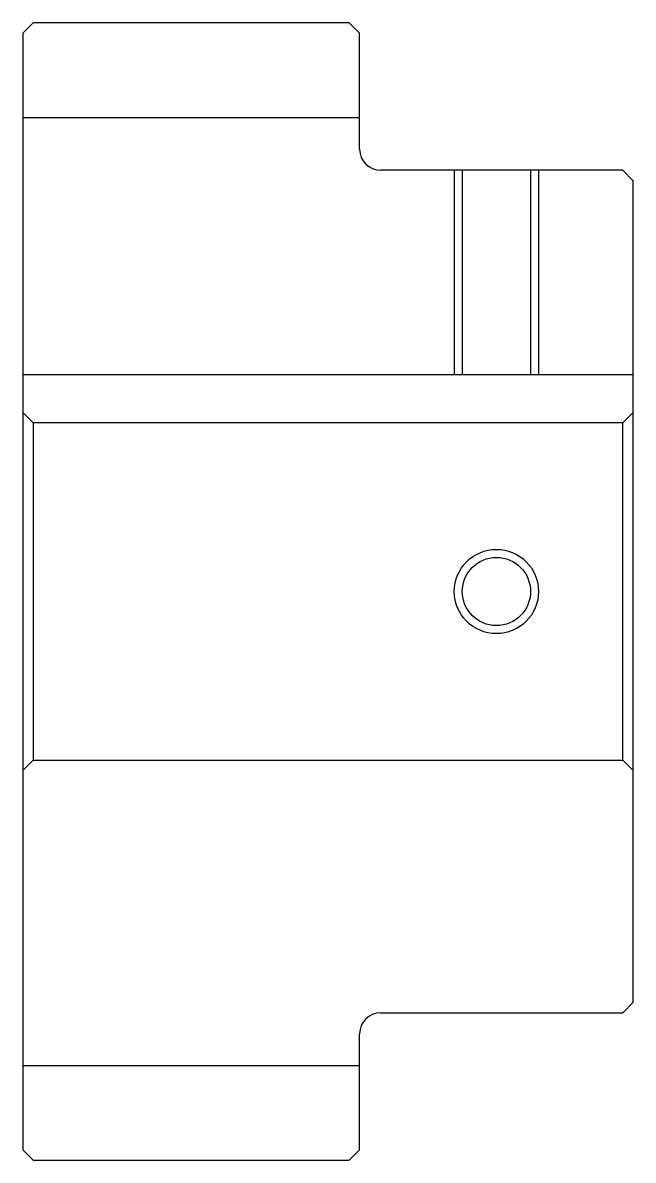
# Model space of a CAD drawing. Header units: metres. Extents: x 122 to 308, y 95 to 149.
# Drawn here: x 121.5 to 150.5, y 95.2 to 149.2 of the extents above.
import ezdxf

# ---------------------------------------------------------------- set-up
doc = ezdxf.new("R2010")
doc.units = ezdxf.units.M

msp = doc.modelspace()

# ---------------------------------------------------------------- linework, layer by layer
at = {"color": 4}
for p, q in [((121.5, 144.75), (137.5, 144.75)), ((121.5, 132.550003), (150.5, 132.550003)), ((150, 130.25), (150.5, 130.75)), ((122, 130.25), (122, 114.25)), ((150, 114.25), (150.5, 113.75)), ((121.5, 99.75), (137.5, 99.75))]:
    msp.add_line(p, q, dxfattribs=at)
for points in [[(137.5, 143.25), (137.5, 148.75), (137, 149.25), (122, 149.25), (121.5, 148.75), (121.5, 113.75)], [(138.5, 102.25), (150, 102.25), (150.5, 102.75), (150.5, 141.75), (150, 142.25), (138.5, 142.25)], [(142, 142.25), (142, 132.550003)], [(142.380005, 142.25), (142.380005, 132.550003)], [(145.619995, 142.25), (145.619995, 132.550003)], [(146, 142.25), (146, 132.550003)], [(121.5, 113.75), (122, 114.25), (150, 114.25), (150, 130.25), (122, 130.25), (121.5, 130.75)], [(121.5, 113.75), (121.5, 95.75), (122, 95.25), (137, 95.25), (137.5, 95.75), (137.5, 101.25)]]:
    msp.add_lwpolyline(points, dxfattribs=at)
at = {"color": 7}
msp.add_circle((144, 122.25), 2, dxfattribs=at)
at = {"color": 4}
msp.add_circle((144, 122.25), 1.62, dxfattribs=at)
for centre, start, end in [((138.5, 143.25), 180, 270), ((138.5, 101.25), 90, 180)]:
    msp.add_arc(centre, 1, start, end, dxfattribs=at)

doc.saveas('drawing.dxf')
